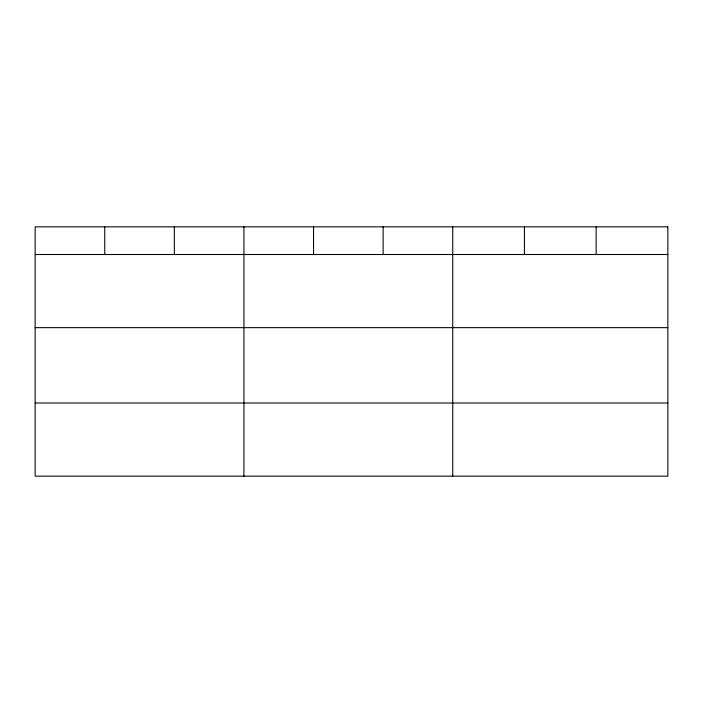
<?xml version="1.0" encoding="UTF-8"?>
<svg xmlns="http://www.w3.org/2000/svg" width="703" height="703" viewBox="0 0 703 703"><rect width="100%" height="100%" fill="white"/><g stroke="black" fill="none" stroke-linecap="round" stroke-linejoin="round"><path stroke-width="1.05" d="M35.15 254.504L667.85 254.504M35.15 327.651L667.85 327.651M35.15 403.012L667.85 403.012M596.144 226.841L596.144 254.504M524.438 226.841L524.438 254.504M452.732 226.841L452.732 476.159M383.135 226.841L383.135 254.504M313.538 226.841L313.538 254.504M243.941 226.841L243.941 476.159M174.344 226.841L174.344 254.504M104.747 226.841L104.747 254.504M667.85 226.841L35.15 226.841L35.15 476.159L667.85 476.159L667.85 226.841"/></g></svg>
